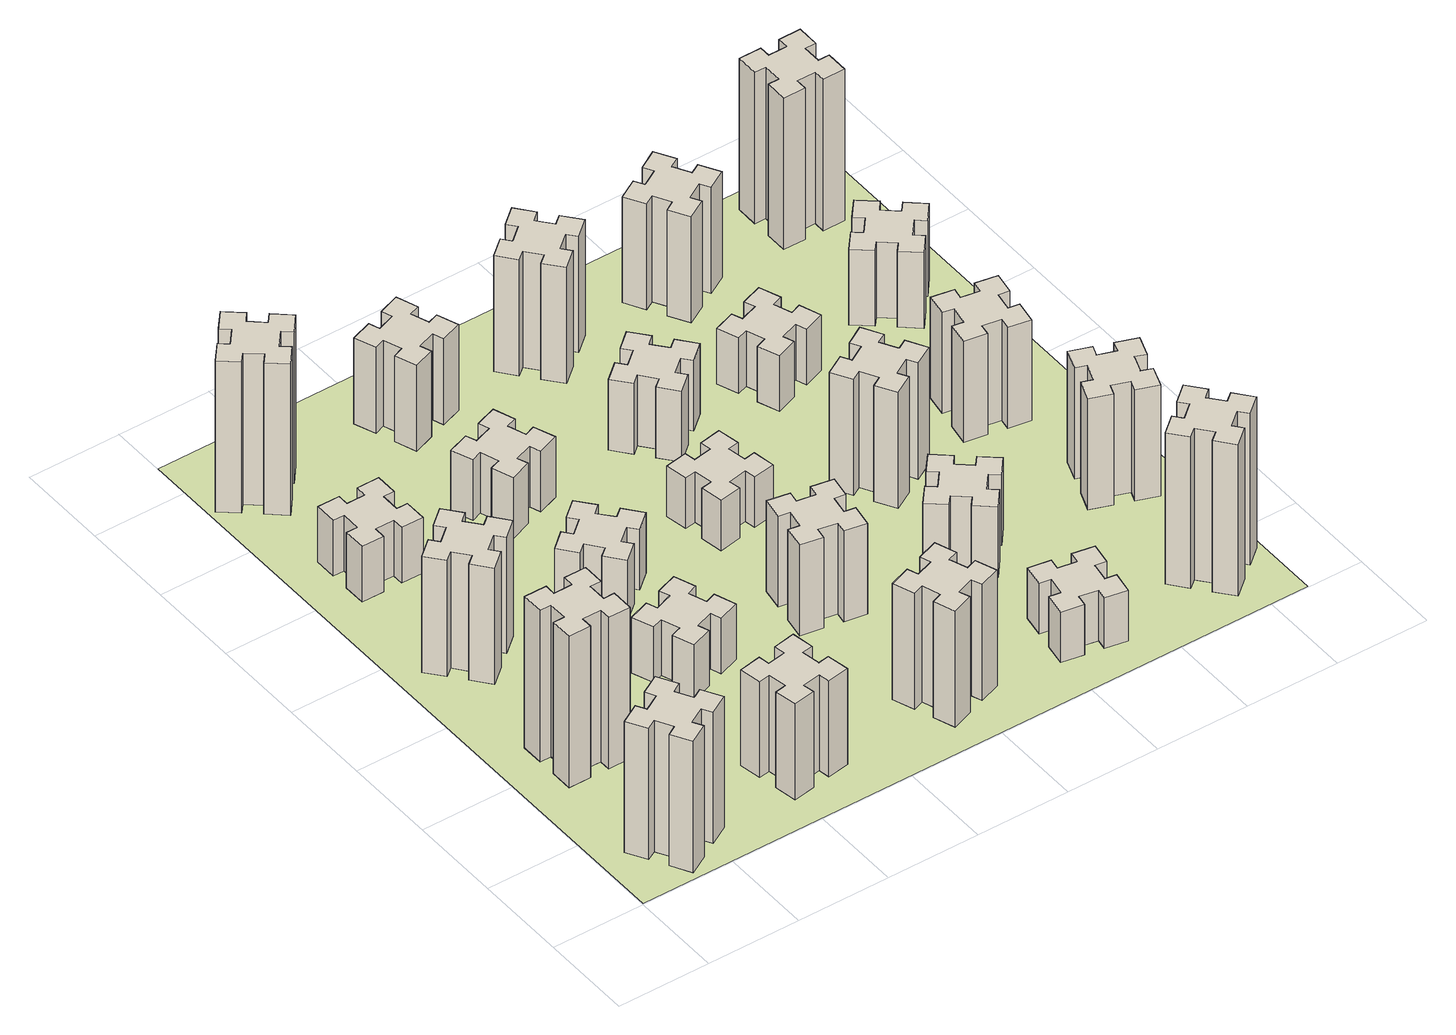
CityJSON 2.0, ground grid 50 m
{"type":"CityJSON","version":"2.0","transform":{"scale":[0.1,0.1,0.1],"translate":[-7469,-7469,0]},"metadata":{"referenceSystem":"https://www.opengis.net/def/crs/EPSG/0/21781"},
"CityObjects":{
"building1":{"type":"Building","attributes":{"class":"1000","function":"1000","usage":"1000","yearOfConstruction":2016,"roofType":"1000","measuredHeight":78,"storeysAboveGround":30,"storeysBelowGround":0},"geometry":[{"type":"Solid","lod":"1","boundaries":[[[[0,1,2,3,4,5,6,7,8,9,10,11,12,13,14,15,16,17,18,19]],[[17,16,20,21]],[[16,15,22,20]],[[15,14,23,22]],[[14,13,24,23]],[[13,12,25,24]],[[12,11,26,25]],[[11,10,27,26]],[[10,9,28,27]],[[9,8,29,28]],[[8,7,30,29]],[[7,6,31,30]],[[6,5,32,31]],[[5,4,33,32]],[[4,3,34,33]],[[3,2,35,34]],[[2,1,36,35]],[[1,0,37,36]],[[0,19,38,37]],[[19,18,39,38]],[[18,17,21,39]],[[24,25,26,27,28,29,30,31,32,33,34,35,36,37,38,39,21,20,22,23]]]]}]},
"building2":{"type":"Building","attributes":{"class":"1000","function":"1000","usage":"1000","yearOfConstruction":2016,"roofType":"1000","measuredHeight":90,"storeysAboveGround":30,"storeysBelowGround":0},"geometry":[{"type":"Solid","lod":"1","boundaries":[[[[40,41,42,43,44,45,46,47,48,49,50,51,52,53,54,55,56,57,58,59]],[[57,56,60,61]],[[56,55,62,60]],[[55,54,63,62]],[[54,53,64,63]],[[53,52,65,64]],[[52,51,66,65]],[[51,50,67,66]],[[50,49,68,67]],[[49,48,69,68]],[[48,47,70,69]],[[47,46,71,70]],[[46,45,72,71]],[[45,44,73,72]],[[44,43,74,73]],[[43,42,75,74]],[[42,41,76,75]],[[41,40,77,76]],[[40,59,78,77]],[[59,58,79,78]],[[58,57,61,79]],[[64,65,66,67,68,69,70,71,72,73,74,75,76,77,78,79,61,60,62,63]]]]}]},
"building3":{"type":"Building","attributes":{"class":"1000","function":"1000","usage":"1000","yearOfConstruction":2016,"roofType":"1000","measuredHeight":69,"storeysAboveGround":30,"storeysBelowGround":0},"geometry":[{"type":"Solid","lod":"1","boundaries":[[[[80,81,82,83,84,85,86,87,88,89,90,91,92,93,94,95,96,97,98,99]],[[97,96,100,101]],[[96,95,102,100]],[[95,94,103,102]],[[94,93,104,103]],[[93,92,105,104]],[[92,91,106,105]],[[91,90,107,106]],[[90,89,108,107]],[[89,88,109,108]],[[88,87,110,109]],[[87,86,111,110]],[[86,85,112,111]],[[85,84,113,112]],[[84,83,114,113]],[[83,82,115,114]],[[82,81,116,115]],[[81,80,117,116]],[[80,99,118,117]],[[99,98,119,118]],[[98,97,101,119]],[[104,105,106,107,108,109,110,111,112,113,114,115,116,117,118,119,101,100,102,103]]]]}]},
"building4":{"type":"Building","attributes":{"class":"1000","function":"1000","usage":"1000","yearOfConstruction":2016,"roofType":"1000","measuredHeight":33,"storeysAboveGround":30,"storeysBelowGround":0},"geometry":[{"type":"Solid","lod":"1","boundaries":[[[[120,121,122,123,124,125,126,127,128,129,130,131,132,133,134,135,136,137,138,139]],[[137,136,140,141]],[[136,135,142,140]],[[135,134,143,142]],[[134,133,144,143]],[[133,132,145,144]],[[132,131,146,145]],[[131,130,147,146]],[[130,129,148,147]],[[129,128,149,148]],[[128,127,150,149]],[[127,126,151,150]],[[126,125,152,151]],[[125,124,153,152]],[[124,123,154,153]],[[123,122,155,154]],[[122,121,156,155]],[[121,120,157,156]],[[120,139,158,157]],[[139,138,159,158]],[[138,137,141,159]],[[144,145,146,147,148,149,150,151,152,153,154,155,156,157,158,159,141,140,142,143]]]]}]},
"building5":{"type":"Building","attributes":{"class":"1000","function":"1000","usage":"1000","yearOfConstruction":2016,"roofType":"1000","measuredHeight":57,"storeysAboveGround":30,"storeysBelowGround":0},"geometry":[{"type":"Solid","lod":"1","boundaries":[[[[160,161,162,163,164,165,166,167,168,169,170,171,172,173,174,175,176,177,178,179]],[[177,176,180,181]],[[176,175,182,180]],[[175,174,183,182]],[[174,173,184,183]],[[173,172,185,184]],[[172,171,186,185]],[[171,170,187,186]],[[170,169,188,187]],[[169,168,189,188]],[[168,167,190,189]],[[167,166,191,190]],[[166,165,192,191]],[[165,164,193,192]],[[164,163,194,193]],[[163,162,195,194]],[[162,161,196,195]],[[161,160,197,196]],[[160,179,198,197]],[[179,178,199,198]],[[178,177,181,199]],[[184,185,186,187,188,189,190,191,192,193,194,195,196,197,198,199,181,180,182,183]]]]}]},
"building6":{"type":"Building","attributes":{"class":"1000","function":"1000","usage":"1000","yearOfConstruction":2016,"roofType":"1000","measuredHeight":90,"storeysAboveGround":30,"storeysBelowGround":0},"geometry":[{"type":"Solid","lod":"1","boundaries":[[[[200,201,202,203,204,205,206,207,208,209,210,211,212,213,214,215,216,217,218,219]],[[217,216,220,221]],[[216,215,222,220]],[[215,214,223,222]],[[214,213,224,223]],[[213,212,225,224]],[[212,211,226,225]],[[211,210,227,226]],[[210,209,228,227]],[[209,208,229,228]],[[208,207,230,229]],[[207,206,231,230]],[[206,205,232,231]],[[205,204,233,232]],[[204,203,234,233]],[[203,202,235,234]],[[202,201,236,235]],[[201,200,237,236]],[[200,219,238,237]],[[219,218,239,238]],[[218,217,221,239]],[[224,225,226,227,228,229,230,231,232,233,234,235,236,237,238,239,221,220,222,223]]]]}]},
"building7":{"type":"Building","attributes":{"class":"1000","function":"1000","usage":"1000","yearOfConstruction":2016,"roofType":"1000","measuredHeight":33,"storeysAboveGround":30,"storeysBelowGround":0},"geometry":[{"type":"Solid","lod":"1","boundaries":[[[[240,241,242,243,244,245,246,247,248,249,250,251,252,253,254,255,256,257,258,259]],[[257,256,260,261]],[[256,255,262,260]],[[255,254,263,262]],[[254,253,264,263]],[[253,252,265,264]],[[252,251,266,265]],[[251,250,267,266]],[[250,249,268,267]],[[249,248,269,268]],[[248,247,270,269]],[[247,246,271,270]],[[246,245,272,271]],[[245,244,273,272]],[[244,243,274,273]],[[243,242,275,274]],[[242,241,276,275]],[[241,240,277,276]],[[240,259,278,277]],[[259,258,279,278]],[[258,257,261,279]],[[264,265,266,267,268,269,270,271,272,273,274,275,276,277,278,279,261,260,262,263]]]]}]},
"building8":{"type":"Building","attributes":{"class":"1000","function":"1000","usage":"1000","yearOfConstruction":2016,"roofType":"1000","measuredHeight":36,"storeysAboveGround":30,"storeysBelowGround":0},"geometry":[{"type":"Solid","lod":"1","boundaries":[[[[280,281,282,283,284,285,286,287,288,289,290,291,292,293,294,295,296,297,298,299]],[[297,296,300,301]],[[296,295,302,300]],[[295,294,303,302]],[[294,293,304,303]],[[293,292,305,304]],[[292,291,306,305]],[[291,290,307,306]],[[290,289,308,307]],[[289,288,309,308]],[[288,287,310,309]],[[287,286,311,310]],[[286,285,312,311]],[[285,284,313,312]],[[284,283,314,313]],[[283,282,315,314]],[[282,281,316,315]],[[281,280,317,316]],[[280,299,318,317]],[[299,298,319,318]],[[298,297,301,319]],[[304,305,306,307,308,309,310,311,312,313,314,315,316,317,318,319,301,300,302,303]]]]}]},
"building9":{"type":"Building","attributes":{"class":"1000","function":"1000","usage":"1000","yearOfConstruction":2016,"roofType":"1000","measuredHeight":36,"storeysAboveGround":30,"storeysBelowGround":0},"geometry":[{"type":"Solid","lod":"1","boundaries":[[[[320,321,322,323,324,325,326,327,328,329,330,331,332,333,334,335,336,337,338,339]],[[337,336,340,341]],[[336,335,342,340]],[[335,334,343,342]],[[334,333,344,343]],[[333,332,345,344]],[[332,331,346,345]],[[331,330,347,346]],[[330,329,348,347]],[[329,328,349,348]],[[328,327,350,349]],[[327,326,351,350]],[[326,325,352,351]],[[325,324,353,352]],[[324,323,354,353]],[[323,322,355,354]],[[322,321,356,355]],[[321,320,357,356]],[[320,339,358,357]],[[339,338,359,358]],[[338,337,341,359]],[[344,345,346,347,348,349,350,351,352,353,354,355,356,357,358,359,341,340,342,343]]]]}]},
"building10":{"type":"Building","attributes":{"class":"1000","function":"1000","usage":"1000","yearOfConstruction":2016,"roofType":"1000","measuredHeight":69,"storeysAboveGround":30,"storeysBelowGround":0},"geometry":[{"type":"Solid","lod":"1","boundaries":[[[[360,361,362,363,364,365,366,367,368,369,370,371,372,373,374,375,376,377,378,379]],[[377,376,380,381]],[[376,375,382,380]],[[375,374,383,382]],[[374,373,384,383]],[[373,372,385,384]],[[372,371,386,385]],[[371,370,387,386]],[[370,369,388,387]],[[369,368,389,388]],[[368,367,390,389]],[[367,366,391,390]],[[366,365,392,391]],[[365,364,393,392]],[[364,363,394,393]],[[363,362,395,394]],[[362,361,396,395]],[[361,360,397,396]],[[360,379,398,397]],[[379,378,399,398]],[[378,377,381,399]],[[384,385,386,387,388,389,390,391,392,393,394,395,396,397,398,399,381,380,382,383]]]]}]},
"building11":{"type":"Building","attributes":{"class":"1000","function":"1000","usage":"1000","yearOfConstruction":2016,"roofType":"1000","measuredHeight":51,"storeysAboveGround":30,"storeysBelowGround":0},"geometry":[{"type":"Solid","lod":"1","boundaries":[[[[400,401,402,403,404,405,406,407,408,409,410,411,412,413,414,415,416,417,418,419]],[[417,416,420,421]],[[416,415,422,420]],[[415,414,423,422]],[[414,413,424,423]],[[413,412,425,424]],[[412,411,426,425]],[[411,410,427,426]],[[410,409,428,427]],[[409,408,429,428]],[[408,407,430,429]],[[407,406,431,430]],[[406,405,432,431]],[[405,404,433,432]],[[404,403,434,433]],[[403,402,435,434]],[[402,401,436,435]],[[401,400,437,436]],[[400,419,438,437]],[[419,418,439,438]],[[418,417,421,439]],[[424,425,426,427,428,429,430,431,432,433,434,435,436,437,438,439,421,420,422,423]]]]}]},
"building12":{"type":"Building","attributes":{"class":"1000","function":"1000","usage":"1000","yearOfConstruction":2016,"roofType":"1000","measuredHeight":54,"storeysAboveGround":30,"storeysBelowGround":0},"geometry":[{"type":"Solid","lod":"1","boundaries":[[[[440,441,442,443,444,445,446,447,448,449,450,451,452,453,454,455,456,457,458,459]],[[457,456,460,461]],[[456,455,462,460]],[[455,454,463,462]],[[454,453,464,463]],[[453,452,465,464]],[[452,451,466,465]],[[451,450,467,466]],[[450,449,468,467]],[[449,448,469,468]],[[448,447,470,469]],[[447,446,471,470]],[[446,445,472,471]],[[445,444,473,472]],[[444,443,474,473]],[[443,442,475,474]],[[442,441,476,475]],[[441,440,477,476]],[[440,459,478,477]],[[459,458,479,478]],[[458,457,461,479]],[[464,465,466,467,468,469,470,471,472,473,474,475,476,477,478,479,461,460,462,463]]]]}]},
"building13":{"type":"Building","attributes":{"class":"1000","function":"1000","usage":"1000","yearOfConstruction":2016,"roofType":"1000","measuredHeight":30,"storeysAboveGround":30,"storeysBelowGround":0},"geometry":[{"type":"Solid","lod":"1","boundaries":[[[[480,481,482,483,484,485,486,487,488,489,490,491,492,493,494,495,496,497,498,499]],[[497,496,500,501]],[[496,495,502,500]],[[495,494,503,502]],[[494,493,504,503]],[[493,492,505,504]],[[492,491,506,505]],[[491,490,507,506]],[[490,489,508,507]],[[489,488,509,508]],[[488,487,510,509]],[[487,486,511,510]],[[486,485,512,511]],[[485,484,513,512]],[[484,483,514,513]],[[483,482,515,514]],[[482,481,516,515]],[[481,480,517,516]],[[480,499,518,517]],[[499,498,519,518]],[[498,497,501,519]],[[504,505,506,507,508,509,510,511,512,513,514,515,516,517,518,519,501,500,502,503]]]]}]},
"building14":{"type":"Building","attributes":{"class":"1000","function":"1000","usage":"1000","yearOfConstruction":2016,"roofType":"1000","measuredHeight":42,"storeysAboveGround":30,"storeysBelowGround":0},"geometry":[{"type":"Solid","lod":"1","boundaries":[[[[520,521,522,523,524,525,526,527,528,529,530,531,532,533,534,535,536,537,538,539]],[[537,536,540,541]],[[536,535,542,540]],[[535,534,543,542]],[[534,533,544,543]],[[533,532,545,544]],[[532,531,546,545]],[[531,530,547,546]],[[530,529,548,547]],[[529,528,549,548]],[[528,527,550,549]],[[527,526,551,550]],[[526,525,552,551]],[[525,524,553,552]],[[524,523,554,553]],[[523,522,555,554]],[[522,521,556,555]],[[521,520,557,556]],[[520,539,558,557]],[[539,538,559,558]],[[538,537,541,559]],[[544,545,546,547,548,549,550,551,552,553,554,555,556,557,558,559,541,540,542,543]]]]}]},
"building15":{"type":"Building","attributes":{"class":"1000","function":"1000","usage":"1000","yearOfConstruction":2016,"roofType":"1000","measuredHeight":30,"storeysAboveGround":30,"storeysBelowGround":0},"geometry":[{"type":"Solid","lod":"1","boundaries":[[[[560,561,562,563,564,565,566,567,568,569,570,571,572,573,574,575,576,577,578,579]],[[577,576,580,581]],[[576,575,582,580]],[[575,574,583,582]],[[574,573,584,583]],[[573,572,585,584]],[[572,571,586,585]],[[571,570,587,586]],[[570,569,588,587]],[[569,568,589,588]],[[568,567,590,589]],[[567,566,591,590]],[[566,565,592,591]],[[565,564,593,592]],[[564,563,594,593]],[[563,562,595,594]],[[562,561,596,595]],[[561,560,597,596]],[[560,579,598,597]],[[579,578,599,598]],[[578,577,581,599]],[[584,585,586,587,588,589,590,591,592,593,594,595,596,597,598,599,581,580,582,583]]]]}]},
"building16":{"type":"Building","attributes":{"class":"1000","function":"1000","usage":"1000","yearOfConstruction":2016,"roofType":"1000","measuredHeight":69,"storeysAboveGround":30,"storeysBelowGround":0},"geometry":[{"type":"Solid","lod":"1","boundaries":[[[[600,601,602,603,604,605,606,607,608,609,610,611,612,613,614,615,616,617,618,619]],[[617,616,620,621]],[[616,615,622,620]],[[615,614,623,622]],[[614,613,624,623]],[[613,612,625,624]],[[612,611,626,625]],[[611,610,627,626]],[[610,609,628,627]],[[609,608,629,628]],[[608,607,630,629]],[[607,606,631,630]],[[606,605,632,631]],[[605,604,633,632]],[[604,603,634,633]],[[603,602,635,634]],[[602,601,636,635]],[[601,600,637,636]],[[600,619,638,637]],[[619,618,639,638]],[[618,617,621,639]],[[624,625,626,627,628,629,630,631,632,633,634,635,636,637,638,639,621,620,622,623]]]]}]},
"building17":{"type":"Building","attributes":{"class":"1000","function":"1000","usage":"1000","yearOfConstruction":2016,"roofType":"1000","measuredHeight":42,"storeysAboveGround":30,"storeysBelowGround":0},"geometry":[{"type":"Solid","lod":"1","boundaries":[[[[640,641,642,643,644,645,646,647,648,649,650,651,652,653,654,655,656,657,658,659]],[[657,656,660,661]],[[656,655,662,660]],[[655,654,663,662]],[[654,653,664,663]],[[653,652,665,664]],[[652,651,666,665]],[[651,650,667,666]],[[650,649,668,667]],[[649,648,669,668]],[[648,647,670,669]],[[647,646,671,670]],[[646,645,672,671]],[[645,644,673,672]],[[644,643,674,673]],[[643,642,675,674]],[[642,641,676,675]],[[641,640,677,676]],[[640,659,678,677]],[[659,658,679,678]],[[658,657,661,679]],[[664,665,666,667,668,669,670,671,672,673,674,675,676,677,678,679,661,660,662,663]]]]}]},
"building18":{"type":"Building","attributes":{"class":"1000","function":"1000","usage":"1000","yearOfConstruction":2016,"roofType":"1000","measuredHeight":69,"storeysAboveGround":30,"storeysBelowGround":0},"geometry":[{"type":"Solid","lod":"1","boundaries":[[[[680,681,682,683,684,685,686,687,688,689,690,691,692,693,694,695,696,697,698,699]],[[697,696,700,701]],[[696,695,702,700]],[[695,694,703,702]],[[694,693,704,703]],[[693,692,705,704]],[[692,691,706,705]],[[691,690,707,706]],[[690,689,708,707]],[[689,688,709,708]],[[688,687,710,709]],[[687,686,711,710]],[[686,685,712,711]],[[685,684,713,712]],[[684,683,714,713]],[[683,682,715,714]],[[682,681,716,715]],[[681,680,717,716]],[[680,699,718,717]],[[699,698,719,718]],[[698,697,701,719]],[[704,705,706,707,708,709,710,711,712,713,714,715,716,717,718,719,701,700,702,703]]]]}]},
"building19":{"type":"Building","attributes":{"class":"1000","function":"1000","usage":"1000","yearOfConstruction":2016,"roofType":"1000","measuredHeight":33,"storeysAboveGround":30,"storeysBelowGround":0},"geometry":[{"type":"Solid","lod":"1","boundaries":[[[[720,721,722,723,724,725,726,727,728,729,730,731,732,733,734,735,736,737,738,739]],[[737,736,740,741]],[[736,735,742,740]],[[735,734,743,742]],[[734,733,744,743]],[[733,732,745,744]],[[732,731,746,745]],[[731,730,747,746]],[[730,729,748,747]],[[729,728,749,748]],[[728,727,750,749]],[[727,726,751,750]],[[726,725,752,751]],[[725,724,753,752]],[[724,723,754,753]],[[723,722,755,754]],[[722,721,756,755]],[[721,720,757,756]],[[720,739,758,757]],[[739,738,759,758]],[[738,737,741,759]],[[744,745,746,747,748,749,750,751,752,753,754,755,756,757,758,759,741,740,742,743]]]]}]},
"building20":{"type":"Building","attributes":{"class":"1000","function":"1000","usage":"1000","yearOfConstruction":2016,"roofType":"1000","measuredHeight":90,"storeysAboveGround":30,"storeysBelowGround":0},"geometry":[{"type":"Solid","lod":"1","boundaries":[[[[760,761,762,763,764,765,766,767,768,769,770,771,772,773,774,775,776,777,778,779]],[[777,776,780,781]],[[776,775,782,780]],[[775,774,783,782]],[[774,773,784,783]],[[773,772,785,784]],[[772,771,786,785]],[[771,770,787,786]],[[770,769,788,787]],[[769,768,789,788]],[[768,767,790,789]],[[767,766,791,790]],[[766,765,792,791]],[[765,764,793,792]],[[764,763,794,793]],[[763,762,795,794]],[[762,761,796,795]],[[761,760,797,796]],[[760,779,798,797]],[[779,778,799,798]],[[778,777,781,799]],[[784,785,786,787,788,789,790,791,792,793,794,795,796,797,798,799,781,780,782,783]]]]}]},
"building21":{"type":"Building","attributes":{"class":"1000","function":"1000","usage":"1000","yearOfConstruction":2016,"roofType":"1000","measuredHeight":63,"storeysAboveGround":30,"storeysBelowGround":0},"geometry":[{"type":"Solid","lod":"1","boundaries":[[[[800,801,802,803,804,805,806,807,808,809,810,811,812,813,814,815,816,817,818,819]],[[817,816,820,821]],[[816,815,822,820]],[[815,814,823,822]],[[814,813,824,823]],[[813,812,825,824]],[[812,811,826,825]],[[811,810,827,826]],[[810,809,828,827]],[[809,808,829,828]],[[808,807,830,829]],[[807,806,831,830]],[[806,805,832,831]],[[805,804,833,832]],[[804,803,834,833]],[[803,802,835,834]],[[802,801,836,835]],[[801,800,837,836]],[[800,819,838,837]],[[819,818,839,838]],[[818,817,821,839]],[[824,825,826,827,828,829,830,831,832,833,834,835,836,837,838,839,821,820,822,823]]]]}]},
"building22":{"type":"Building","attributes":{"class":"1000","function":"1000","usage":"1000","yearOfConstruction":2016,"roofType":"1000","measuredHeight":66,"storeysAboveGround":30,"storeysBelowGround":0},"geometry":[{"type":"Solid","lod":"1","boundaries":[[[[840,841,842,843,844,845,846,847,848,849,850,851,852,853,854,855,856,857,858,859]],[[857,856,860,861]],[[856,855,862,860]],[[855,854,863,862]],[[854,853,864,863]],[[853,852,865,864]],[[852,851,866,865]],[[851,850,867,866]],[[850,849,868,867]],[[849,848,869,868]],[[848,847,870,869]],[[847,846,871,870]],[[846,845,872,871]],[[845,844,873,872]],[[844,843,874,873]],[[843,842,875,874]],[[842,841,876,875]],[[841,840,877,876]],[[840,859,878,877]],[[859,858,879,878]],[[858,857,861,879]],[[864,865,866,867,868,869,870,871,872,873,874,875,876,877,878,879,861,860,862,863]]]]}]},
"building23":{"type":"Building","attributes":{"class":"1000","function":"1000","usage":"1000","yearOfConstruction":2016,"roofType":"1000","measuredHeight":60,"storeysAboveGround":30,"storeysBelowGround":0},"geometry":[{"type":"Solid","lod":"1","boundaries":[[[[880,881,882,883,884,885,886,887,888,889,890,891,892,893,894,895,896,897,898,899]],[[897,896,900,901]],[[896,895,902,900]],[[895,894,903,902]],[[894,893,904,903]],[[893,892,905,904]],[[892,891,906,905]],[[891,890,907,906]],[[890,889,908,907]],[[889,888,909,908]],[[888,887,910,909]],[[887,886,911,910]],[[886,885,912,911]],[[885,884,913,912]],[[884,883,914,913]],[[883,882,915,914]],[[882,881,916,915]],[[881,880,917,916]],[[880,899,918,917]],[[899,898,919,918]],[[898,897,901,919]],[[904,905,906,907,908,909,910,911,912,913,914,915,916,917,918,919,901,900,902,903]]]]}]},
"building24":{"type":"Building","attributes":{"class":"1000","function":"1000","usage":"1000","yearOfConstruction":2016,"roofType":"1000","measuredHeight":45,"storeysAboveGround":30,"storeysBelowGround":0},"geometry":[{"type":"Solid","lod":"1","boundaries":[[[[920,921,922,923,924,925,926,927,928,929,930,931,932,933,934,935,936,937,938,939]],[[937,936,940,941]],[[936,935,942,940]],[[935,934,943,942]],[[934,933,944,943]],[[933,932,945,944]],[[932,931,946,945]],[[931,930,947,946]],[[930,929,948,947]],[[929,928,949,948]],[[928,927,950,949]],[[927,926,951,950]],[[926,925,952,951]],[[925,924,953,952]],[[924,923,954,953]],[[923,922,955,954]],[[922,921,956,955]],[[921,920,957,956]],[[920,939,958,957]],[[939,938,959,958]],[[938,937,941,959]],[[944,945,946,947,948,949,950,951,952,953,954,955,956,957,958,959,941,940,942,943]]]]}]},
"building25":{"type":"Building","attributes":{"class":"1000","function":"1000","usage":"1000","yearOfConstruction":2016,"roofType":"1000","measuredHeight":90,"storeysAboveGround":30,"storeysBelowGround":0},"geometry":[{"type":"Solid","lod":"1","boundaries":[[[[960,961,962,963,964,965,966,967,968,969,970,971,972,973,974,975,976,977,978,979]],[[977,976,980,981]],[[976,975,982,980]],[[975,974,983,982]],[[974,973,984,983]],[[973,972,985,984]],[[972,971,986,985]],[[971,970,987,986]],[[970,969,988,987]],[[969,968,989,988]],[[968,967,990,989]],[[967,966,991,990]],[[966,965,992,991]],[[965,964,993,992]],[[964,963,994,993]],[[963,962,995,994]],[[962,961,996,995]],[[961,960,997,996]],[[960,979,998,997]],[[979,978,999,998]],[[978,977,981,999]],[[984,985,986,987,988,989,990,991,992,993,994,995,996,997,998,999,981,980,982,983]]]]}]},
"landuse1":{"type":"LandUse","attributes":{"name":"plot1","function":"1010"},"geometry":[{"type":"MultiSurface","lod":"1","boundaries":[[[1000,1001,1002,1003]]]}]}
},
"vertices":[
[255,264,0],[305,177,0],[253,147,0],[313,43,0],[417,103,0],[387,155,0],[474,205,0],[504,153,0],[608,213,0],[548,317,0],[496,287,0],[446,374,0],[498,404,0],[438,508,0],[334,448,0],[364,396,0],[277,346,0],[247,398,0],[143,338,0],[203,234,0],[277,346,780],[247,398,780],[364,396,780],[334,448,780],[438,508,780],[498,404,780],[446,374,780],[496,287,780],[548,317,780],[608,213,780],[504,153,780],[474,205,780],[387,155,780],[417,103,780],[313,43,780],[253,147,780],[305,177,780],[255,264,780],[203,234,780],[143,338,780],
[265,1065,0],[265,965,0],[205,965,0],[205,845,0],[325,845,0],[325,905,0],[425,905,0],[425,845,0],[545,845,0],[545,965,0],[485,965,0],[485,1065,0],[545,1065,0],[545,1185,0],[425,1185,0],[425,1125,0],[325,1125,0],[325,1185,0],[205,1185,0],[205,1065,0],[325,1125,900],[325,1185,900],[425,1125,900],[425,1185,900],[545,1185,900],[545,1065,900],[485,1065,900],[485,965,900],[545,965,900],[545,845,900],[425,845,900],[425,905,900],[325,905,900],[325,845,900],[205,845,900],[205,965,900],[265,965,900],[265,1065,900],[205,1065,900],[205,1185,900],
[492,1888,0],[427,1964,0],[473,2003,0],[396,2095,0],[304,2018,0],[343,1972,0],[266,1907,0],[228,1953,0],[136,1876,0],[213,1784,0],[259,1823,0],[323,1746,0],[277,1708,0],[354,1616,0],[446,1693,0],[408,1739,0],[484,1803,0],[523,1757,0],[615,1834,0],[538,1926,0],[484,1803,690],[523,1757,690],[408,1739,690],[446,1693,690],[354,1616,690],[277,1708,690],[323,1746,690],[259,1823,690],[213,1784,690],[136,1876,690],[228,1953,690],[266,1907,690],[343,1972,690],[304,2018,690],[396,2095,690],[473,2003,690],[427,1964,690],[492,1888,690],[538,1926,690],[615,1834,690],
[485,2545,0],[485,2645,0],[545,2645,0],[545,2765,0],[425,2765,0],[425,2705,0],[325,2705,0],[325,2765,0],[205,2765,0],[205,2645,0],[265,2645,0],[265,2545,0],[205,2545,0],[205,2425,0],[325,2425,0],[325,2485,0],[425,2485,0],[425,2425,0],[545,2425,0],[545,2545,0],[425,2485,330],[425,2425,330],[325,2485,330],[325,2425,330],[205,2425,330],[205,2545,330],[265,2545,330],[265,2645,330],[205,2645,330],[205,2765,330],[325,2765,330],[325,2705,330],[425,2705,330],[425,2765,330],[545,2765,330],[545,2645,330],[485,2645,330],[485,2545,330],[545,2545,330],[545,2425,330],
[1085,258,0],[1184,276,0],[1194,217,0],[1312,237,0],[1291,356,0],[1232,345,0],[1215,444,0],[1274,454,0],[1253,572,0],[1135,551,0],[1145,492,0],[1047,475,0],[1037,534,0],[918,513,0],[939,395,0],[998,405,0],[1016,307,0],[957,297,0],[977,178,0],[1096,199,0],[1016,307,570],[957,297,570],[998,405,570],[939,395,570],[918,513,570],[1037,534,570],[1047,475,570],[1145,492,570],[1135,551,570],[1253,572,570],[1274,454,570],[1215,444,570],[1232,345,570],[1291,356,570],[1312,237,570],[1194,217,570],[1184,276,570],[1085,258,570],[1096,199,570],[977,178,570],
[384,3387,0],[308,3452,0],[346,3498,0],[254,3575,0],[177,3483,0],[223,3444,0],[159,3368,0],[113,3406,0],[36,3314,0],[128,3237,0],[166,3283,0],[243,3219,0],[204,3173,0],[296,3096,0],[373,3188,0],[327,3226,0],[392,3303,0],[438,3264,0],[515,3356,0],[423,3433,0],[392,3303,900],[438,3264,900],[327,3226,900],[373,3188,900],[296,3096,900],[204,3173,900],[243,3219,900],[166,3283,900],[128,3237,900],[36,3314,900],[113,3406,900],[159,3368,900],[223,3444,900],[177,3483,900],[254,3575,900],[346,3498,900],[308,3452,900],[384,3387,900],[423,3433,900],[515,3356,900],
[1125,1336,0],[1031,1302,0],[1010,1358,0],[897,1317,0],[939,1204,0],[995,1225,0],[1029,1131,0],[973,1110,0],[1014,997,0],[1127,1039,0],[1106,1095,0],[1200,1129,0],[1220,1073,0],[1333,1114,0],[1292,1227,0],[1236,1206,0],[1202,1300,0],[1258,1320,0],[1217,1433,0],[1104,1392,0],[1202,1300,330],[1258,1320,330],[1236,1206,330],[1292,1227,330],[1333,1114,330],[1220,1073,330],[1200,1129,330],[1106,1095,330],[1127,1039,330],[1014,997,330],[973,1110,330],[1029,1131,330],[995,1225,330],[939,1204,330],[897,1317,330],[1010,1358,330],[1031,1302,330],[1125,1336,330],[1104,1392,330],[1217,1433,330],
[1083,1972,0],[1006,1907,0],[968,1953,0],[876,1876,0],[953,1784,0],[999,1823,0],[1063,1746,0],[1017,1708,0],[1094,1616,0],[1186,1693,0],[1148,1739,0],[1224,1803,0],[1263,1757,0],[1355,1834,0],[1278,1926,0],[1232,1888,0],[1167,1964,0],[1213,2003,0],[1136,2095,0],[1044,2018,0],[1167,1964,360],[1213,2003,360],[1232,1888,360],[1278,1926,360],[1355,1834,360],[1263,1757,360],[1224,1803,360],[1148,1739,360],[1186,1693,360],[1094,1616,360],[1017,1708,360],[1063,1746,360],[999,1823,360],[953,1784,360],[876,1876,360],[968,1953,360],[1006,1907,360],[1083,1972,360],[1044,2018,360],[1136,2095,360],
[1106,2475,0],[1200,2509,0],[1220,2453,0],[1333,2494,0],[1292,2607,0],[1236,2586,0],[1202,2680,0],[1258,2700,0],[1217,2813,0],[1104,2772,0],[1125,2716,0],[1031,2682,0],[1010,2738,0],[897,2697,0],[939,2584,0],[995,2605,0],[1029,2511,0],[973,2490,0],[1014,2377,0],[1127,2419,0],[1029,2511,360],[973,2490,360],[995,2605,360],[939,2584,360],[897,2697,360],[1010,2738,360],[1031,2682,360],[1125,2716,360],[1104,2772,360],[1217,2813,360],[1258,2700,360],[1202,2680,360],[1236,2586,360],[1292,2607,360],[1333,2494,360],[1220,2453,360],[1200,2509,360],[1106,2475,360],[1127,2419,360],[1014,2377,360],
[1965,496,0],[1871,462,0],[1850,518,0],[1737,477,0],[1779,364,0],[1835,385,0],[1869,291,0],[1813,270,0],[1854,157,0],[1967,199,0],[1946,255,0],[2040,289,0],[2060,233,0],[2173,274,0],[2132,387,0],[2076,366,0],[2042,460,0],[2098,480,0],[2057,593,0],[1944,552,0],[2042,460,690],[2098,480,690],[2076,366,690],[2132,387,690],[2173,274,690],[2060,233,690],[2040,289,690],[1946,255,690],[1967,199,690],[1854,157,690],[1813,270,690],[1869,291,690],[1835,385,690],[1779,364,690],[1737,477,690],[1850,518,690],[1871,462,690],[1965,496,690],[1944,552,690],[2057,593,690],
[1125,3456,0],[1031,3422,0],[1010,3478,0],[897,3437,0],[939,3324,0],[995,3345,0],[1029,3251,0],[973,3230,0],[1014,3117,0],[1127,3159,0],[1106,3215,0],[1200,3249,0],[1220,3193,0],[1333,3234,0],[1292,3347,0],[1236,3326,0],[1202,3420,0],[1258,3440,0],[1217,3553,0],[1104,3512,0],[1202,3420,510],[1258,3440,510],[1236,3326,510],[1292,3347,510],[1333,3234,510],[1220,3193,510],[1200,3249,510],[1106,3215,510],[1127,3159,510],[1014,3117,510],[973,3230,510],[1029,3251,510],[995,3345,510],[939,3324,510],[897,3437,510],[1010,3478,510],[1031,3422,510],[1125,3456,510],[1104,3512,510],[1217,3553,510],
[1955,1147,0],[1972,1245,0],[2031,1235,0],[2052,1353,0],[1934,1374,0],[1924,1315,0],[1825,1332,0],[1836,1391,0],[1717,1412,0],[1697,1294,0],[1756,1284,0],[1738,1185,0],[1679,1196,0],[1658,1077,0],[1777,1057,0],[1787,1116,0],[1885,1098,0],[1875,1039,0],[1993,1018,0],[2014,1137,0],[1885,1098,540],[1875,1039,540],[1787,1116,540],[1777,1057,540],[1658,1077,540],[1679,1196,540],[1738,1185,540],[1756,1284,540],[1697,1294,540],[1717,1412,540],[1836,1391,540],[1825,1332,540],[1924,1315,540],[1934,1374,540],[2052,1353,540],[2031,1235,540],[1972,1245,540],[1955,1147,540],[2014,1137,540],[1993,1018,540],
[1972,1925,0],[1955,2024,0],[2014,2034,0],[1993,2152,0],[1875,2131,0],[1885,2072,0],[1787,2055,0],[1777,2114,0],[1658,2093,0],[1679,1975,0],[1738,1985,0],[1756,1887,0],[1697,1877,0],[1717,1758,0],[1836,1779,0],[1825,1838,0],[1924,1856,0],[1934,1797,0],[2052,1817,0],[2031,1936,0],[1924,1856,300],[1934,1797,300],[1825,1838,300],[1836,1779,300],[1717,1758,300],[1697,1877,300],[1756,1887,300],[1738,1985,300],[1679,1975,300],[1658,2093,300],[1777,2114,300],[1787,2055,300],[1885,2072,300],[1875,2131,300],[1993,2152,300],[2014,2034,300],[1955,2024,300],[1972,1925,300],[2031,1936,300],[2052,1817,300],
[1988,2479,0],[2064,2543,0],[2103,2497,0],[2195,2574,0],[2118,2666,0],[2072,2628,0],[2007,2704,0],[2053,2743,0],[1976,2835,0],[1884,2758,0],[1923,2712,0],[1846,2647,0],[1808,2693,0],[1716,2616,0],[1793,2524,0],[1839,2563,0],[1903,2486,0],[1857,2448,0],[1934,2356,0],[2026,2433,0],[1903,2486,420],[1857,2448,420],[1839,2563,420],[1793,2524,420],[1716,2616,420],[1808,2693,420],[1846,2647,420],[1923,2712,420],[1884,2758,420],[1976,2835,420],[2053,2743,420],[2007,2704,420],[2072,2628,420],[2118,2666,420],[2195,2574,420],[2103,2497,420],[2064,2543,420],[1988,2479,420],[2026,2433,420],[1934,2356,420],
[2596,444,0],[2578,345,0],[2519,356,0],[2498,237,0],[2617,217,0],[2627,276,0],[2725,258,0],[2715,199,0],[2833,178,0],[2854,297,0],[2795,307,0],[2812,405,0],[2871,395,0],[2892,513,0],[2774,534,0],[2764,475,0],[2665,492,0],[2676,551,0],[2557,572,0],[2537,454,0],[2665,492,300],[2676,551,300],[2764,475,300],[2774,534,300],[2892,513,300],[2871,395,300],[2812,405,300],[2795,307,300],[2854,297,300],[2833,178,300],[2715,199,300],[2725,258,300],[2627,276,300],[2617,217,300],[2498,237,300],[2519,356,300],[2578,345,300],[2596,444,300],[2537,454,300],[2557,572,300],
[1888,3219,0],[1964,3283,0],[2003,3237,0],[2095,3314,0],[2018,3406,0],[1972,3368,0],[1907,3444,0],[1953,3483,0],[1876,3575,0],[1784,3498,0],[1823,3452,0],[1746,3387,0],[1708,3433,0],[1616,3356,0],[1693,3264,0],[1739,3303,0],[1803,3226,0],[1757,3188,0],[1834,3096,0],[1926,3173,0],[1803,3226,690],[1757,3188,690],[1739,3303,690],[1693,3264,690],[1616,3356,690],[1708,3433,690],[1746,3387,690],[1823,3452,690],[1784,3498,690],[1876,3575,690],[1953,3483,690],[1907,3444,690],[1972,3368,690],[2018,3406,690],[2095,3314,690],[2003,3237,690],[1964,3283,690],[1888,3219,690],[1926,3173,690],[1834,3096,690],
[2647,1006,0],[2712,1083,0],[2758,1044,0],[2835,1136,0],[2743,1213,0],[2704,1167,0],[2628,1232,0],[2666,1278,0],[2574,1355,0],[2497,1263,0],[2543,1224,0],[2479,1148,0],[2433,1186,0],[2356,1094,0],[2448,1017,0],[2486,1063,0],[2563,999,0],[2524,953,0],[2616,876,0],[2693,968,0],[2563,999,420],[2524,953,420],[2486,1063,420],[2448,1017,420],[2356,1094,420],[2433,1186,420],[2479,1148,420],[2543,1224,420],[2497,1263,420],[2574,1355,420],[2666,1278,420],[2628,1232,420],[2704,1167,420],[2743,1213,420],[2835,1136,420],[2758,1044,420],[2712,1083,420],[2647,1006,420],[2693,968,420],[2616,876,420],
[2475,1744,0],[2525,1657,0],[2473,1627,0],[2533,1523,0],[2637,1583,0],[2607,1635,0],[2694,1685,0],[2724,1633,0],[2828,1693,0],[2768,1797,0],[2716,1767,0],[2666,1854,0],[2718,1884,0],[2658,1988,0],[2554,1928,0],[2584,1876,0],[2497,1826,0],[2467,1878,0],[2363,1818,0],[2423,1714,0],[2497,1826,690],[2467,1878,690],[2584,1876,690],[2554,1928,690],[2658,1988,690],[2718,1884,690],[2666,1854,690],[2716,1767,690],[2768,1797,690],[2828,1693,690],[2724,1633,690],[2694,1685,690],[2607,1635,690],[2637,1583,690],[2533,1523,690],[2473,1627,690],[2525,1657,690],[2475,1744,690],[2423,1714,690],[2363,1818,690],
[2586,2475,0],[2680,2509,0],[2700,2453,0],[2813,2494,0],[2772,2607,0],[2716,2586,0],[2682,2680,0],[2738,2700,0],[2697,2813,0],[2584,2772,0],[2605,2716,0],[2511,2682,0],[2490,2738,0],[2377,2697,0],[2419,2584,0],[2475,2605,0],[2509,2511,0],[2453,2490,0],[2494,2377,0],[2607,2419,0],[2509,2511,330],[2453,2490,330],[2475,2605,330],[2419,2584,330],[2377,2697,330],[2490,2738,330],[2511,2682,330],[2605,2716,330],[2584,2772,330],[2697,2813,330],[2738,2700,330],[2682,2680,330],[2716,2586,330],[2772,2607,330],[2813,2494,330],[2700,2453,330],[2680,2509,330],[2586,2475,330],[2607,2419,330],[2494,2377,330],
[3468,259,0],[3544,323,0],[3583,277,0],[3675,354,0],[3598,446,0],[3552,408,0],[3487,484,0],[3533,523,0],[3456,615,0],[3364,538,0],[3403,492,0],[3326,427,0],[3288,473,0],[3196,396,0],[3273,304,0],[3319,343,0],[3383,266,0],[3337,228,0],[3414,136,0],[3506,213,0],[3383,266,900],[3337,228,900],[3319,343,900],[3273,304,900],[3196,396,900],[3288,473,900],[3326,427,900],[3403,492,900],[3364,538,900],[3456,615,900],[3533,523,900],[3487,484,900],[3552,408,900],[3598,446,900],[3675,354,900],[3583,277,900],[3544,323,900],[3468,259,900],[3506,213,900],[3414,136,900],
[2716,3347,0],[2666,3434,0],[2718,3464,0],[2658,3568,0],[2554,3508,0],[2584,3456,0],[2497,3406,0],[2467,3458,0],[2363,3398,0],[2423,3294,0],[2475,3324,0],[2525,3237,0],[2473,3207,0],[2533,3103,0],[2637,3163,0],[2607,3215,0],[2694,3265,0],[2724,3213,0],[2828,3273,0],[2768,3377,0],[2694,3265,630],[2724,3213,630],[2607,3215,630],[2637,3163,630],[2533,3103,630],[2473,3207,630],[2525,3237,630],[2475,3324,630],[2423,3294,630],[2363,3398,630],[2467,3458,630],[2497,3406,630],[2584,3456,630],[2554,3508,630],[2658,3568,630],[2718,3464,630],[2666,3434,630],[2716,3347,630],[2768,3377,630],[2828,3273,630],
[3351,1029,0],[3445,995,0],[3424,939,0],[3537,897,0],[3578,1010,0],[3522,1031,0],[3556,1125,0],[3612,1104,0],[3653,1217,0],[3540,1258,0],[3520,1202,0],[3426,1236,0],[3447,1292,0],[3334,1333,0],[3293,1220,0],[3349,1200,0],[3315,1106,0],[3259,1127,0],[3217,1014,0],[3330,973,0],[3315,1106,660],[3259,1127,660],[3349,1200,660],[3293,1220,660],[3334,1333,660],[3447,1292,660],[3426,1236,660],[3520,1202,660],[3540,1258,660],[3653,1217,660],[3612,1104,660],[3556,1125,660],[3522,1031,660],[3578,1010,660],[3537,897,660],[3424,939,660],[3445,995,660],[3351,1029,660],[3330,973,660],[3217,1014,660],
[3136,1924,0],[3118,1825,0],[3059,1836,0],[3038,1717,0],[3157,1697,0],[3167,1756,0],[3265,1738,0],[3255,1679,0],[3373,1658,0],[3394,1777,0],[3335,1787,0],[3352,1885,0],[3411,1875,0],[3432,1993,0],[3314,2014,0],[3304,1955,0],[3205,1972,0],[3216,2031,0],[3097,2052,0],[3077,1934,0],[3205,1972,600],[3216,2031,600],[3304,1955,600],[3314,2014,600],[3432,1993,600],[3411,1875,600],[3352,1885,600],[3335,1787,600],[3394,1777,600],[3373,1658,600],[3255,1679,600],[3265,1738,600],[3167,1756,600],[3157,1697,600],[3038,1717,600],[3059,1836,600],[3118,1825,600],[3136,1924,600],[3077,1934,600],[3097,2052,600],
[3444,2747,0],[3368,2812,0],[3406,2858,0],[3314,2935,0],[3237,2843,0],[3283,2804,0],[3219,2728,0],[3173,2766,0],[3096,2674,0],[3188,2597,0],[3226,2643,0],[3303,2579,0],[3264,2533,0],[3356,2456,0],[3433,2548,0],[3387,2586,0],[3452,2663,0],[3498,2624,0],[3575,2716,0],[3483,2793,0],[3452,2663,450],[3498,2624,450],[3387,2586,450],[3433,2548,450],[3356,2456,450],[3264,2533,450],[3303,2579,450],[3226,2643,450],[3188,2597,450],[3096,2674,450],[3173,2766,450],[3219,2728,450],[3283,2804,450],[3237,2843,450],[3314,2935,450],[3406,2858,450],[3368,2812,450],[3444,2747,450],[3483,2793,450],[3575,2716,450],
[3285,3325,0],[3385,3325,0],[3385,3265,0],[3505,3265,0],[3505,3385,0],[3445,3385,0],[3445,3485,0],[3505,3485,0],[3505,3605,0],[3385,3605,0],[3385,3545,0],[3285,3545,0],[3285,3605,0],[3165,3605,0],[3165,3485,0],[3225,3485,0],[3225,3385,0],[3165,3385,0],[3165,3265,0],[3285,3265,0],[3225,3385,900],[3165,3385,900],[3225,3485,900],[3165,3485,900],[3165,3605,900],[3285,3605,900],[3285,3545,900],[3385,3545,900],[3385,3605,900],[3505,3605,900],[3505,3485,900],[3445,3485,900],[3445,3385,900],[3505,3385,900],[3505,3265,900],[3385,3265,900],[3385,3325,900],[3285,3325,900],[3285,3265,900],[3165,3265,900],
[5,3705,0],[3705,3705,0],[3705,5,0],[5,5,0]
]}
